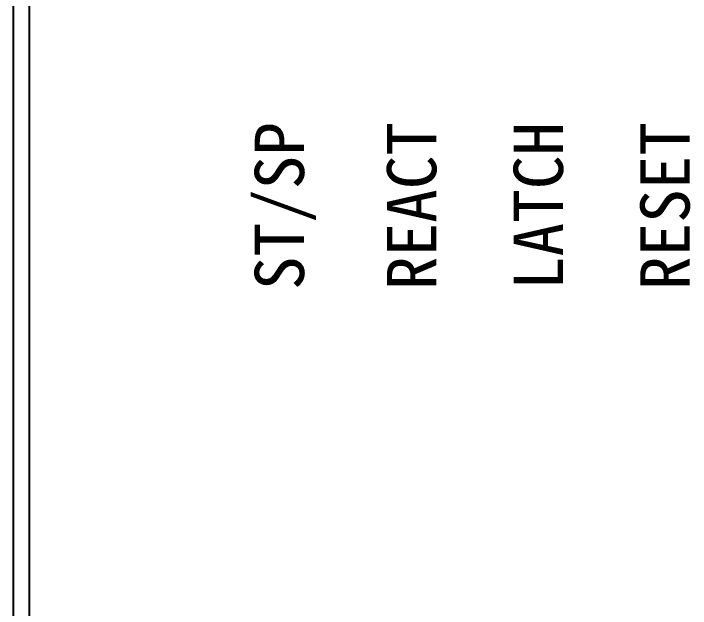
# Model space of a CAD drawing. Extents: x 627 to 914, y 3 to 207.
# Drawn here: x 627.2 to 680.7, y 50 to 97 of the extents above; entities that cross this region are included whole.
import ezdxf

# ---------------------------------------------------------------- set-up
doc = ezdxf.new("R2010")
doc.units = 0
doc.layers.add('圖框層', color=7, linetype='CONTINUOUS')
doc.layers.add('標尺寸層', color=3, linetype='CONTINUOUS')
doc.styles.add('CNS', font='romanc.shx', dxfattribs={"bigfont": 'chineset.shx'})

msp = doc.modelspace()

# ---------------------------------------------------------------- linework, layer by layer
at = {"layer": '圖框層', "color": 0}
for p, q in [((627.197, 3), (627.197, 206.969)), ((628.447, 4.25), (628.447, 205.719))]:
    msp.add_line(p, q, dxfattribs=at)

# ---------------------------------------------------------------- texts
at = {"layer": '標尺寸層', "color": 0, "char_height": 3.9, "width": 36.33934, "attachment_point": 5, "rotation": 90, "style": 'CNS'}
for s, insert in [('{\\fDFKai-SB|b0|i0|c136|p65;REACT}', (658.693, 81.788)), ('{\\fDFKai-SB|b0|i0|c136|p65;RESET}', (678.713, 81.788)), ('{\\fDFKai-SB|b0|i0|c136|p65;ST/SP}', (648.683, 81.788)), ('{\\fDFKai-SB|b0|i0|c136|p65;LATCH}', (668.703, 81.788))]:
    msp.add_mtext(s, dxfattribs=dict(at, insert=insert))

doc.saveas('drawing.dxf')
